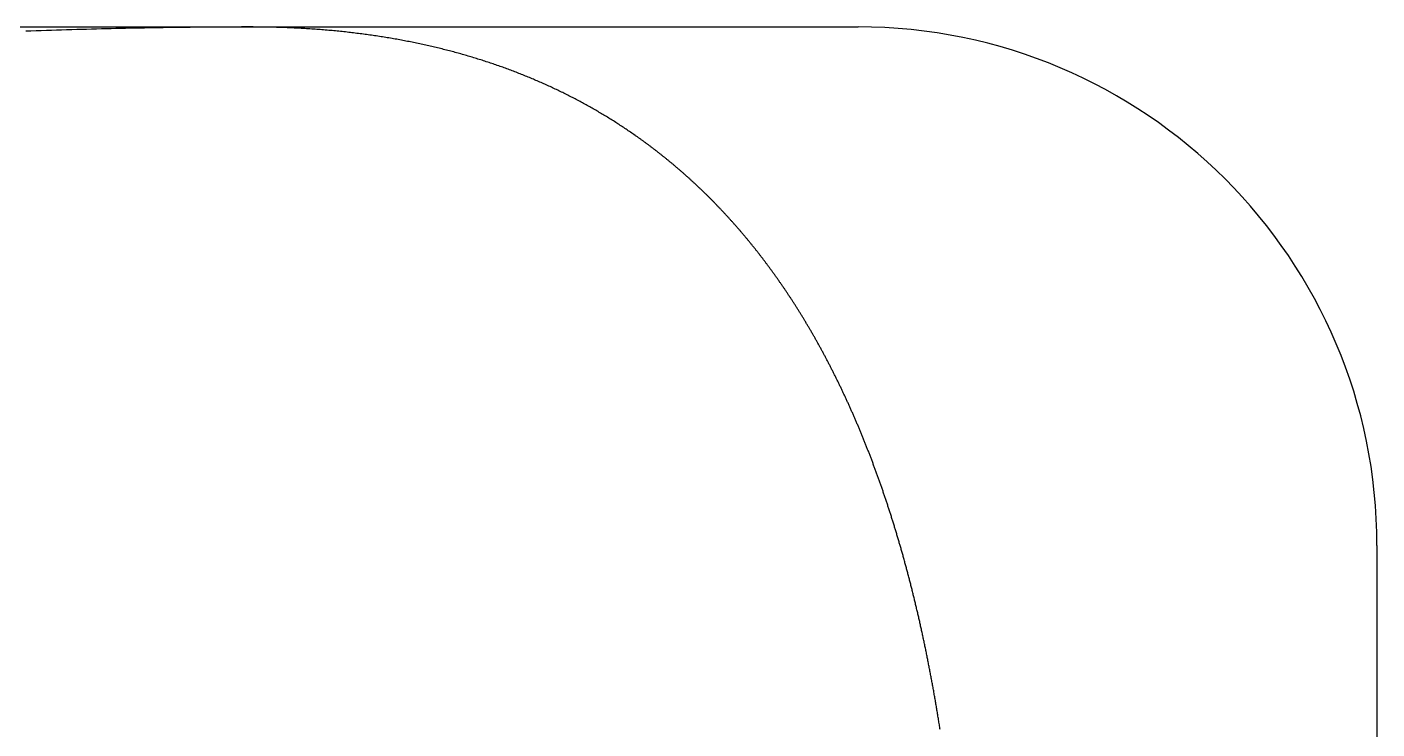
# Model space of a CAD drawing. Extents: x -14 to 315, y -179 to 16.
# Drawn here: x 268.02 to 299.25, y -129.75 to -113.5 of the extents above; entities that cross this region are included whole.
import ezdxf

# ---------------------------------------------------------------- set-up
doc = ezdxf.new("R2010")
doc.units = 0
doc.layers.add('BLACK', color=7, linetype='CONTINUOUS')

msp = doc.modelspace()

# ---------------------------------------------------------------- linework, layer by layer
at = {"layer": 'BLACK', "linetype": 'CONTINUOUS'}
for p, q in [((213.75, -113.5), (287.25, -113.5)), ((268.052357, -113.597837), (267.992298, -113.599972)), ((268.112316, -113.595726), (268.052357, -113.597837)), ((268.231887, -113.591576), (268.112316, -113.595726)), ((268.351004, -113.587521), (268.231887, -113.591576)), ((268.469665, -113.583562), (268.351004, -113.587521)), ((268.587863, -113.579698), (268.469665, -113.583562)), ((268.705596, -113.57593), (268.587863, -113.579698)), ((268.822858, -113.572256), (268.705596, -113.57593)), ((268.939644, -113.568676), (268.822858, -113.572256)), ((269.05595, -113.565192), (268.939644, -113.568676)), ((269.171773, -113.561801), (269.05595, -113.565192)), ((269.287106, -113.558505), (269.171773, -113.561801)), ((269.401947, -113.555303), (269.287106, -113.558505)), ((269.51629, -113.552194), (269.401947, -113.555303)), ((269.630132, -113.549179), (269.51629, -113.552194)), ((269.743468, -113.546257), (269.630132, -113.549179)), ((269.856294, -113.543428), (269.743468, -113.546257)), ((269.968605, -113.540692), (269.856294, -113.543428)), ((270.080399, -113.538048), (269.968605, -113.540692)), ((270.19167, -113.535496), (270.080399, -113.538048)), ((270.302414, -113.533036), (270.19167, -113.535496)), ((270.412629, -113.530667), (270.302414, -113.533036)), ((270.522309, -113.52839), (270.412629, -113.530667)), ((270.631451, -113.526203), (270.522309, -113.52839)), ((270.740051, -113.524108), (270.631451, -113.526203)), ((270.848105, -113.522102), (270.740051, -113.524108)), ((270.955611, -113.520186), (270.848105, -113.522102)), ((271.062563, -113.51836), (270.955611, -113.520186)), ((271.168958, -113.516623), (271.062563, -113.51836)), ((271.274794, -113.514975), (271.168958, -113.516623)), ((271.380066, -113.513416), (271.274794, -113.514975)), ((271.484771, -113.511945), (271.380066, -113.513416)), ((271.588905, -113.510561), (271.484771, -113.511945)), ((271.692466, -113.509264), (271.588905, -113.510561)), ((271.79545, -113.508055), (271.692466, -113.509264)), ((271.897854, -113.506932), (271.79545, -113.508055)), ((271.999675, -113.505895), (271.897854, -113.506932)), ((272.100909, -113.504944), (271.999675, -113.505895)), ((272.201555, -113.504078), (272.100909, -113.504944)), ((272.301608, -113.503296), (272.201555, -113.504078)), ((272.401067, -113.502599), (272.301608, -113.503296)), ((272.499927, -113.501986), (272.401067, -113.502599)), ((272.598188, -113.501456), (272.499927, -113.501986)), ((272.695845, -113.501009), (272.598188, -113.501456)), ((272.792897, -113.500644), (272.695845, -113.501009)), ((272.889341, -113.500362), (272.792897, -113.500644)), ((272.985174, -113.50016), (272.889341, -113.500362)), ((273.080395, -113.50004), (272.985174, -113.50016)), ((273.175, -113.5), (273.080395, -113.50004)), ((273.175, -113.5), (273.164675, -113.49999)), ((273.209359, -113.500026), (273.175, -113.5)), ((273.251836, -113.50013), (273.209359, -113.500026)), ((273.294228, -113.500314), (273.251836, -113.50013)), ((273.336537, -113.500578), (273.294228, -113.500314)), ((273.378761, -113.500921), (273.336537, -113.500578)), ((273.420902, -113.501343), (273.378761, -113.500921)), ((273.462959, -113.501844), (273.420902, -113.501343)), ((273.504933, -113.502424), (273.462959, -113.501844)), ((273.546824, -113.503083), (273.504933, -113.502424)), ((273.588631, -113.50382), (273.546824, -113.503083)), ((273.630356, -113.504636), (273.588631, -113.50382)), ((273.671999, -113.50553), (273.630356, -113.504636)), ((273.713559, -113.506502), (273.671999, -113.50553)), ((273.755037, -113.507552), (273.713559, -113.506502)), ((273.796433, -113.50868), (273.755037, -113.507552)), ((273.837747, -113.509885), (273.796433, -113.50868)), ((273.87898, -113.511168), (273.837747, -113.509885)), ((273.920131, -113.512529), (273.87898, -113.511168)), ((273.961201, -113.513966), (273.920131, -113.512529)), ((274.00219, -113.515481), (273.961201, -113.513966)), ((274.043098, -113.517073), (274.00219, -113.515481)), ((274.083926, -113.518741), (274.043098, -113.517073)), ((274.124674, -113.520486), (274.083926, -113.518741)), ((274.165341, -113.522308), (274.124674, -113.520486)), ((274.205928, -113.524206), (274.165341, -113.522308)), ((274.246435, -113.52618), (274.205928, -113.524206)), ((274.286863, -113.52823), (274.246435, -113.52618)), ((274.327211, -113.530357), (274.286863, -113.52823)), ((274.36748, -113.532559), (274.327211, -113.530357)), ((274.407671, -113.534836), (274.36748, -113.532559)), ((274.447782, -113.53719), (274.407671, -113.534836)), ((274.487814, -113.539618), (274.447782, -113.53719)), ((274.527769, -113.542122), (274.487814, -113.539618)), ((274.567644, -113.544701), (274.527769, -113.542122)), ((274.607442, -113.547355), (274.567644, -113.544701)), ((274.647162, -113.550084), (274.607442, -113.547355)), ((274.686804, -113.552888), (274.647162, -113.550084)), ((274.726369, -113.555766), (274.686804, -113.552888)), ((274.765856, -113.558719), (274.726369, -113.555766)), ((274.805267, -113.561746), (274.765856, -113.558719)), ((274.8446, -113.564847), (274.805267, -113.561746)), ((274.883857, -113.568022), (274.8446, -113.564847)), ((274.923037, -113.571272), (274.883857, -113.568022)), ((274.962141, -113.574595), (274.923037, -113.571272)), ((275.001168, -113.577991), (274.962141, -113.574595)), ((275.04012, -113.581462), (275.001168, -113.577991)), ((275.078995, -113.585005), (275.04012, -113.581462)), ((275.117795, -113.588623), (275.078995, -113.585005)), ((275.15652, -113.592313), (275.117795, -113.588623)), ((275.19517, -113.596076), (275.15652, -113.592313)), ((275.233744, -113.599912), (275.19517, -113.596076)), ((275.272244, -113.603822), (275.233744, -113.599912)), ((275.310668, -113.607803), (275.272244, -113.603822)), ((275.349019, -113.611858), (275.310668, -113.607803)), ((275.387295, -113.615985), (275.349019, -113.611858)), ((275.425497, -113.620184), (275.387295, -113.615985)), ((275.463625, -113.624455), (275.425497, -113.620184)), ((275.501679, -113.628799), (275.463625, -113.624455)), ((275.539659, -113.633215), (275.501679, -113.628799)), ((275.577567, -113.637702), (275.539659, -113.633215)), ((275.615401, -113.642261), (275.577567, -113.637702)), ((275.653161, -113.646892), (275.615401, -113.642261)), ((275.69085, -113.651595), (275.653161, -113.646892)), ((275.728465, -113.656369), (275.69085, -113.651595)), ((275.766008, -113.661214), (275.728465, -113.656369)), ((275.803479, -113.66613), (275.766008, -113.661214)), ((275.840877, -113.671118), (275.803479, -113.66613)), ((275.878204, -113.676176), (275.840877, -113.671118)), ((275.915459, -113.681306), (275.878204, -113.676176)), ((275.952642, -113.686506), (275.915459, -113.681306)), ((275.989754, -113.691777), (275.952642, -113.686506)), ((276.026794, -113.697119), (275.989754, -113.691777)), ((276.063764, -113.70253), (276.026794, -113.697119)), ((276.100662, -113.708013), (276.063764, -113.70253)), ((276.13749, -113.713565), (276.100662, -113.708013)), ((276.174248, -113.719188), (276.13749, -113.713565)), ((276.210935, -113.724881), (276.174248, -113.719188)), ((276.247552, -113.730644), (276.210935, -113.724881)), ((276.284099, -113.736476), (276.247552, -113.730644)), ((276.320576, -113.742379), (276.284099, -113.736476)), ((276.356983, -113.748351), (276.320576, -113.742379)), ((276.393321, -113.754392), (276.356983, -113.748351)), ((276.42959, -113.760503), (276.393321, -113.754392)), ((276.46579, -113.766684), (276.42959, -113.760503)), ((276.501921, -113.772934), (276.46579, -113.766684)), ((276.537983, -113.779253), (276.501921, -113.772934)), ((276.573976, -113.785641), (276.537983, -113.779253)), ((276.609901, -113.792098), (276.573976, -113.785641)), ((276.645758, -113.798624), (276.609901, -113.792098)), ((276.681546, -113.805218), (276.645758, -113.798624)), ((276.717267, -113.811882), (276.681546, -113.805218)), ((276.75292, -113.818614), (276.717267, -113.811882)), ((276.788506, -113.825415), (276.75292, -113.818614)), ((276.824024, -113.832284), (276.788506, -113.825415)), ((276.859475, -113.839221), (276.824024, -113.832284)), ((276.894858, -113.846227), (276.859475, -113.839221)), ((276.930175, -113.853301), (276.894858, -113.846227)), ((276.965426, -113.860443), (276.930175, -113.853301)), ((277.000609, -113.867654), (276.965426, -113.860443)), ((277.035727, -113.874932), (277.000609, -113.867654)), ((277.070778, -113.882278), (277.035727, -113.874932)), ((277.105763, -113.889692), (277.070778, -113.882278)), ((277.140682, -113.897173), (277.105763, -113.889692)), ((277.175536, -113.904722), (277.140682, -113.897173)), ((277.210324, -113.912339), (277.175536, -113.904722)), ((277.245046, -113.920024), (277.210324, -113.912339)), ((277.279704, -113.927775), (277.245046, -113.920024)), ((277.314296, -113.935594), (277.279704, -113.927775)), ((277.348824, -113.94348), (277.314296, -113.935594)), ((277.383287, -113.951434), (277.348824, -113.94348)), ((277.417685, -113.959454), (277.383287, -113.951434)), ((277.452019, -113.967542), (277.417685, -113.959454)), ((277.486289, -113.975697), (277.452019, -113.967542)), ((277.520494, -113.983918), (277.486289, -113.975697)), ((277.554636, -113.992206), (277.520494, -113.983918)), ((277.588714, -114.000561), (277.554636, -113.992206)), ((277.622729, -114.008983), (277.588714, -114.000561)), ((277.65668, -114.017472), (277.622729, -114.008983)), ((277.690568, -114.026027), (277.65668, -114.017472)), ((277.724393, -114.034648), (277.690568, -114.026027)), ((277.758155, -114.043336), (277.724393, -114.034648)), ((277.791854, -114.05209), (277.758155, -114.043336)), ((277.825491, -114.060911), (277.791854, -114.05209)), ((277.859065, -114.069797), (277.825491, -114.060911)), ((277.892577, -114.07875), (277.859065, -114.069797)), ((277.926026, -114.087769), (277.892577, -114.07875)), ((277.959414, -114.096855), (277.926026, -114.087769)), ((277.99274, -114.106006), (277.959414, -114.096855)), ((278.026005, -114.115223), (277.99274, -114.106006)), ((278.059207, -114.124506), (278.026005, -114.115223)), ((278.092349, -114.133855), (278.059207, -114.124506)), ((278.125429, -114.143269), (278.092349, -114.133855)), ((278.158449, -114.15275), (278.125429, -114.143269)), ((278.191407, -114.162296), (278.158449, -114.15275)), ((278.224305, -114.171907), (278.191407, -114.162296)), ((278.257142, -114.181584), (278.224305, -114.171907)), ((278.289919, -114.191327), (278.257142, -114.181584)), ((278.322636, -114.201135), (278.289919, -114.191327)), ((278.355292, -114.211009), (278.322636, -114.201135)), ((278.387889, -114.220948), (278.355292, -114.211009)), ((278.420425, -114.230952), (278.387889, -114.220948)), ((278.452903, -114.241022), (278.420425, -114.230952)), ((278.48532, -114.251157), (278.452903, -114.241022)), ((278.517678, -114.261357), (278.48532, -114.251157)), ((278.549978, -114.271622), (278.517678, -114.261357)), ((278.582218, -114.281952), (278.549978, -114.271622)), ((278.614399, -114.292347), (278.582218, -114.281952)), ((278.646521, -114.302808), (278.614399, -114.292347)), ((278.678585, -114.313333), (278.646521, -114.302808)), ((278.710591, -114.323923), (278.678585, -114.313333)), ((278.742538, -114.334578), (278.710591, -114.323923)), ((278.774427, -114.345298), (278.742538, -114.334578)), ((278.806258, -114.356083), (278.774427, -114.345298)), ((278.838031, -114.366933), (278.806258, -114.356083)), ((278.869747, -114.377847), (278.838031, -114.366933)), ((278.901405, -114.388826), (278.869747, -114.377847)), ((278.933005, -114.39987), (278.901405, -114.388826)), ((278.964548, -114.410979), (278.933005, -114.39987)), ((278.996034, -114.422152), (278.964548, -114.410979)), ((279.027464, -114.43339), (278.996034, -114.422152)), ((279.058836, -114.444692), (279.027464, -114.43339)), ((279.090152, -114.456059), (279.058836, -114.444692)), ((279.121411, -114.46749), (279.090152, -114.456059)), ((279.152613, -114.478986), (279.121411, -114.46749)), ((279.18376, -114.490546), (279.152613, -114.478986)), ((279.21485, -114.502171), (279.18376, -114.490546)), ((279.245884, -114.51386), (279.21485, -114.502171)), ((279.276863, -114.525613), (279.245884, -114.51386)), ((279.307786, -114.537431), (279.276863, -114.525613)), ((279.338653, -114.549313), (279.307786, -114.537431)), ((279.369465, -114.56126), (279.338653, -114.549313)), ((279.400221, -114.573271), (279.369465, -114.56126)), ((279.430922, -114.585346), (279.400221, -114.573271)), ((279.461569, -114.597485), (279.430922, -114.585346)), ((279.49216, -114.609689), (279.461569, -114.597485)), ((279.522697, -114.621957), (279.49216, -114.609689)), ((279.553179, -114.634289), (279.522697, -114.621957)), ((279.583607, -114.646685), (279.553179, -114.634289)), ((279.61398, -114.659146), (279.583607, -114.646685)), ((279.644299, -114.67167), (279.61398, -114.659146)), ((279.674564, -114.684259), (279.644299, -114.67167)), ((279.704776, -114.696912), (279.674564, -114.684259)), ((279.734933, -114.709629), (279.704776, -114.696912)), ((279.765037, -114.722411), (279.734933, -114.709629)), ((279.795087, -114.735256), (279.765037, -114.722411)), ((279.825084, -114.748165), (279.795087, -114.735256)), ((279.855027, -114.761139), (279.825084, -114.748165)), ((279.884918, -114.774177), (279.855027, -114.761139)), ((279.914755, -114.787279), (279.884918, -114.774177)), ((279.94454, -114.800445), (279.914755, -114.787279)), ((279.974271, -114.813675), (279.94454, -114.800445)), ((280.003951, -114.826969), (279.974271, -114.813675)), ((280.033577, -114.840327), (280.003951, -114.826969)), ((280.063152, -114.853749), (280.033577, -114.840327)), ((280.092674, -114.867236), (280.063152, -114.853749)), ((280.122144, -114.880786), (280.092674, -114.867236)), ((280.151562, -114.894401), (280.122144, -114.880786)), ((280.180928, -114.90808), (280.151562, -114.894401)), ((280.210242, -114.921823), (280.180928, -114.90808)), ((280.239505, -114.93563), (280.210242, -114.921823)), ((280.268717, -114.949501), (280.239505, -114.93563)), ((280.297877, -114.963436), (280.268717, -114.949501)), ((280.326985, -114.977435), (280.297877, -114.963436)), ((280.356043, -114.991499), (280.326985, -114.977435)), ((280.38505, -115.005626), (280.356043, -114.991499)), ((280.414006, -115.019818), (280.38505, -115.005626)), ((280.442911, -115.034074), (280.414006, -115.019818)), ((280.471765, -115.048395), (280.442911, -115.034074)), ((280.500569, -115.062779), (280.471765, -115.048395)), ((280.529323, -115.077228), (280.500569, -115.062779)), ((280.558026, -115.09174), (280.529323, -115.077228)), ((280.586679, -115.106318), (280.558026, -115.09174)), ((280.615282, -115.120959), (280.586679, -115.106318)), ((280.643835, -115.135665), (280.615282, -115.120959)), ((280.672339, -115.150435), (280.643835, -115.135665)), ((280.700793, -115.165269), (280.672339, -115.150435)), ((280.729197, -115.180168), (280.700793, -115.165269)), ((280.757552, -115.195131), (280.729197, -115.180168)), ((280.785857, -115.210158), (280.757552, -115.195131)), ((280.814113, -115.22525), (280.785857, -115.210158)), ((280.84232, -115.240406), (280.814113, -115.22525)), ((280.870478, -115.255627), (280.84232, -115.240406)), ((280.898588, -115.270912), (280.870478, -115.255627)), ((280.926648, -115.286262), (280.898588, -115.270912)), ((280.95466, -115.301676), (280.926648, -115.286262)), ((280.982623, -115.317155), (280.95466, -115.301676)), ((281.010538, -115.332698), (280.982623, -115.317155)), ((281.038405, -115.348306), (281.010538, -115.332698)), ((281.066223, -115.363979), (281.038405, -115.348306)), ((281.093993, -115.379716), (281.066223, -115.363979)), ((281.121715, -115.395519), (281.093993, -115.379716)), ((281.14939, -115.411385), (281.121715, -115.395519)), ((281.177016, -115.427317), (281.14939, -115.411385)), ((281.204595, -115.443314), (281.177016, -115.427317)), ((281.232127, -115.459375), (281.204595, -115.443314)), ((281.259611, -115.475501), (281.232127, -115.459375)), ((281.287047, -115.491693), (281.259611, -115.475501)), ((281.314436, -115.507949), (281.287047, -115.491693)), ((281.341778, -115.52427), (281.314436, -115.507949)), ((281.369074, -115.540657), (281.341778, -115.52427)), ((281.396322, -115.557108), (281.369074, -115.540657)), ((281.423523, -115.573625), (281.396322, -115.557108)), ((281.450678, -115.590206), (281.423523, -115.573625)), ((281.477786, -115.606854), (281.450678, -115.590206)), ((281.504847, -115.623566), (281.477786, -115.606854)), ((281.531862, -115.640344), (281.504847, -115.623566)), ((281.558831, -115.657187), (281.531862, -115.640344)), ((281.585753, -115.674095), (281.558831, -115.657187)), ((281.612629, -115.691069), (281.585753, -115.674095)), ((281.639459, -115.708109), (281.612629, -115.691069)), ((281.666244, -115.725214), (281.639459, -115.708109)), ((281.692982, -115.742384), (281.666244, -115.725214)), ((281.719675, -115.759621), (281.692982, -115.742384)), ((281.746322, -115.776923), (281.719675, -115.759621)), ((281.772923, -115.794291), (281.746322, -115.776923)), ((281.799479, -115.811724), (281.772923, -115.794291)), ((281.82599, -115.829224), (281.799479, -115.811724)), ((281.852455, -115.84679), (281.82599, -115.829224)), ((281.878875, -115.864421), (281.852455, -115.84679)), ((281.90525, -115.882119), (281.878875, -115.864421)), ((281.93158, -115.899883), (281.90525, -115.882119)), ((281.957865, -115.917713), (281.93158, -115.899883)), ((281.984106, -115.935609), (281.957865, -115.917713)), ((282.010301, -115.953572), (281.984106, -115.935609)), ((282.036452, -115.971601), (282.010301, -115.953572)), ((282.062559, -115.989696), (282.036452, -115.971601)), ((282.08862, -116.007858), (282.062559, -115.989696)), ((282.101635, -116.016964), (282.08862, -116.007858)), ((282.114638, -116.026087), (282.101635, -116.016964)), ((282.12763, -116.035226), (282.114638, -116.026087)), ((282.140611, -116.044382), (282.12763, -116.035226)), ((282.153581, -116.053555), (282.140611, -116.044382)), ((282.16654, -116.062744), (282.153581, -116.053555)), ((282.179488, -116.07195), (282.16654, -116.062744)), ((282.192425, -116.081173), (282.179488, -116.07195)), ((282.205351, -116.090412), (282.192425, -116.081173)), ((282.218266, -116.099668), (282.205351, -116.090412)), ((282.23117, -116.108941), (282.218266, -116.099668)), ((282.244063, -116.118231), (282.23117, -116.108941)), ((282.256945, -116.127537), (282.244063, -116.118231)), ((282.269816, -116.13686), (282.256945, -116.127537)), ((282.282676, -116.1462), (282.269816, -116.13686)), ((282.295525, -116.155557), (282.282676, -116.1462)), ((282.308363, -116.16493), (282.295525, -116.155557)), ((282.32119, -116.17432), (282.308363, -116.16493)), ((282.334007, -116.183727), (282.32119, -116.17432)), ((282.346812, -116.193151), (282.334007, -116.183727)), ((282.359607, -116.202592), (282.346812, -116.193151)), ((282.37239, -116.212049), (282.359607, -116.202592)), ((282.385163, -116.221524), (282.37239, -116.212049)), ((282.397925, -116.231015), (282.385163, -116.221524)), ((282.410676, -116.240523), (282.397925, -116.231015)), ((282.423417, -116.250048), (282.410676, -116.240523)), ((282.436146, -116.25959), (282.423417, -116.250048)), ((282.448865, -116.269148), (282.436146, -116.25959)), ((282.461573, -116.278724), (282.448865, -116.269148)), ((282.47427, -116.288316), (282.461573, -116.278724)), ((282.486956, -116.297926), (282.47427, -116.288316)), ((282.499631, -116.307552), (282.486956, -116.297926)), ((282.512296, -116.317196), (282.499631, -116.307552)), ((282.52495, -116.326856), (282.512296, -116.317196)), ((282.537593, -116.336533), (282.52495, -116.326856)), ((282.550226, -116.346227), (282.537593, -116.336533)), ((282.562847, -116.355938), (282.550226, -116.346227)), ((282.575458, -116.365666), (282.562847, -116.355938)), ((282.588059, -116.375411), (282.575458, -116.365666)), ((282.600648, -116.385173), (282.588059, -116.375411)), ((282.613227, -116.394953), (282.600648, -116.385173)), ((282.625795, -116.404749), (282.613227, -116.394953)), ((282.638353, -116.414562), (282.625795, -116.404749)), ((282.6509, -116.424392), (282.638353, -116.414562)), ((282.663436, -116.43424), (282.6509, -116.424392)), ((282.675961, -116.444104), (282.663436, -116.43424)), ((282.688477, -116.453985), (282.675961, -116.444104)), ((282.700981, -116.463884), (282.688477, -116.453985)), ((282.713475, -116.4738), (282.700981, -116.463884)), ((282.725957, -116.483732), (282.713475, -116.4738)), ((282.73843, -116.493682), (282.725957, -116.483732)), ((282.750892, -116.503649), (282.73843, -116.493682)), ((282.763343, -116.513634), (282.750892, -116.503649)), ((282.775784, -116.523635), (282.763343, -116.513634)), ((282.788214, -116.533654), (282.775784, -116.523635)), ((282.800634, -116.543689), (282.788214, -116.533654)), ((282.813043, -116.553742), (282.800634, -116.543689)), ((282.825441, -116.563812), (282.813043, -116.553742)), ((282.837829, -116.5739), (282.825441, -116.563812)), ((282.850206, -116.584004), (282.837829, -116.5739)), ((282.862574, -116.594126), (282.850206, -116.584004)), ((282.87493, -116.604265), (282.862574, -116.594126)), ((282.887276, -116.614421), (282.87493, -116.604265)), ((282.899611, -116.624595), (282.887276, -116.614421)), ((282.911936, -116.634786), (282.899611, -116.624595)), ((282.924251, -116.644994), (282.911936, -116.634786)), ((282.936555, -116.655219), (282.924251, -116.644994)), ((282.948848, -116.665462), (282.936555, -116.655219)), ((282.961131, -116.675722), (282.948848, -116.665462)), ((282.973404, -116.685999), (282.961131, -116.675722)), ((282.985666, -116.696294), (282.973404, -116.685999)), ((282.997918, -116.706606), (282.985666, -116.696294)), ((283.01016, -116.716936), (282.997918, -116.706606)), ((283.02239, -116.727283), (283.01016, -116.716936)), ((283.034611, -116.737647), (283.02239, -116.727283)), ((283.046821, -116.748029), (283.034611, -116.737647)), ((283.059021, -116.758428), (283.046821, -116.748029)), ((283.07121, -116.768845), (283.059021, -116.758428)), ((283.08339, -116.779279), (283.07121, -116.768845)), ((283.095558, -116.78973), (283.08339, -116.779279)), ((283.107717, -116.8002), (283.095558, -116.78973)), ((283.119864, -116.810686), (283.107717, -116.8002)), ((283.132002, -116.82119), (283.119864, -116.810686)), ((283.144129, -116.831712), (283.132002, -116.82119)), ((283.156247, -116.842251), (283.144129, -116.831712)), ((283.168353, -116.852807), (283.156247, -116.842251)), ((283.18045, -116.863382), (283.168353, -116.852807)), ((283.192536, -116.873973), (283.18045, -116.863382)), ((283.204612, -116.884583), (283.192536, -116.873973)), ((283.216677, -116.895209), (283.204612, -116.884583)), ((283.228733, -116.905854), (283.216677, -116.895209)), ((283.240777, -116.916516), (283.228733, -116.905854)), ((283.252812, -116.927196), (283.240777, -116.916516)), ((283.264836, -116.937893), (283.252812, -116.927196)), ((283.276851, -116.948609), (283.264836, -116.937893)), ((283.288854, -116.959341), (283.276851, -116.948609)), ((283.300849, -116.970092), (283.288854, -116.959341)), ((283.312832, -116.98086), (283.300849, -116.970092)), ((283.324805, -116.991646), (283.312832, -116.98086)), ((283.336768, -117.002449), (283.324805, -116.991646)), ((283.348721, -117.013271), (283.336768, -117.002449)), ((283.360663, -117.024109), (283.348721, -117.013271)), ((283.372596, -117.034966), (283.360663, -117.024109)), ((283.384518, -117.045841), (283.372596, -117.034966)), ((283.396431, -117.056733), (283.384518, -117.045841)), ((283.408332, -117.067643), (283.396431, -117.056733)), ((283.420224, -117.078572), (283.408332, -117.067643)), ((283.432106, -117.089517), (283.420224, -117.078572)), ((283.443978, -117.100481), (283.432106, -117.089517)), ((283.455838, -117.111462), (283.443978, -117.100481)), ((283.46769, -117.122462), (283.455838, -117.111462)), ((283.479531, -117.133479), (283.46769, -117.122462)), ((283.491362, -117.144515), (283.479531, -117.133479)), ((283.503182, -117.155568), (283.491362, -117.144515)), ((283.514993, -117.166639), (283.503182, -117.155568)), ((283.526794, -117.177728), (283.514993, -117.166639)), ((283.538584, -117.188835), (283.526794, -117.177728)), ((283.550364, -117.19996), (283.538584, -117.188835)), ((283.562135, -117.211103), (283.550364, -117.19996)), ((283.573895, -117.222264), (283.562135, -117.211103)), ((283.585645, -117.233443), (283.573895, -117.222264)), ((283.597385, -117.24464), (283.585645, -117.233443)), ((283.609116, -117.255855), (283.597385, -117.24464)), ((283.620835, -117.267088), (283.609116, -117.255855)), ((283.632545, -117.27834), (283.620835, -117.267088)), ((283.644245, -117.289608), (283.632545, -117.27834)), ((283.655935, -117.300896), (283.644245, -117.289608)), ((283.667614, -117.312201), (283.655935, -117.300896)), ((283.679284, -117.323526), (283.667614, -117.312201)), ((283.690944, -117.334867), (283.679284, -117.323526)), ((283.702594, -117.346227), (283.690944, -117.334867)), ((283.714233, -117.357605), (283.702594, -117.346227)), ((283.725863, -117.369002), (283.714233, -117.357605)), ((283.737482, -117.380416), (283.725863, -117.369002)), ((283.749093, -117.391849), (283.737482, -117.380416)), ((283.760692, -117.4033), (283.749093, -117.391849)), ((283.772282, -117.41477), (283.760692, -117.4033)), ((283.783861, -117.426257), (283.772282, -117.41477)), ((283.795432, -117.437763), (283.783861, -117.426257)), ((283.806991, -117.449287), (283.795432, -117.437763)), ((283.818541, -117.46083), (283.806991, -117.449287)), ((283.83008, -117.47239), (283.818541, -117.46083)), ((283.841611, -117.48397), (283.83008, -117.47239)), ((283.85313, -117.495567), (283.841611, -117.48397)), ((283.864641, -117.507184), (283.85313, -117.495567)), ((283.87614, -117.518817), (283.864641, -117.507184)), ((283.887631, -117.530471), (283.87614, -117.518817)), ((283.899111, -117.542141), (283.887631, -117.530471)), ((283.910582, -117.553832), (283.899111, -117.542141)), ((283.922042, -117.565539), (283.910582, -117.553832)), ((283.933493, -117.577266), (283.922042, -117.565539)), ((283.944933, -117.589011), (283.933493, -117.577266)), ((283.956364, -117.600775), (283.944933, -117.589011)), ((283.967784, -117.612556), (283.956364, -117.600775)), ((283.979196, -117.624358), (283.967784, -117.612556)), ((283.990596, -117.636176), (283.979196, -117.624358)), ((284.001988, -117.648015), (283.990596, -117.636176)), ((284.013368, -117.65987), (284.001988, -117.648015)), ((284.024741, -117.671746), (284.013368, -117.65987)), ((284.036101, -117.683639), (284.024741, -117.671746)), ((284.047454, -117.695552), (284.036101, -117.683639)), ((284.058795, -117.707482), (284.047454, -117.695552)), ((284.070127, -117.719433), (284.058795, -117.707482)), ((284.081449, -117.7314), (284.070127, -117.719433)), ((284.092762, -117.743388), (284.081449, -117.7314)), ((284.104063, -117.755393), (284.092762, -117.743388)), ((284.115357, -117.767418), (284.104063, -117.755393)), ((284.126639, -117.77946), (284.115357, -117.767418)), ((284.137912, -117.791523), (284.126639, -117.77946)), ((284.149175, -117.803603), (284.137912, -117.791523)), ((284.160429, -117.815704), (284.149175, -117.803603)), ((284.171671, -117.827821), (284.160429, -117.815704)), ((284.182906, -117.839959), (284.171671, -117.827821)), ((284.194129, -117.852115), (284.182906, -117.839959)), ((284.205344, -117.86429), (284.194129, -117.852115)), ((284.216547, -117.876483), (284.205344, -117.86429)), ((284.227742, -117.888697), (284.216547, -117.876483)), ((284.238926, -117.900928), (284.227742, -117.888697)), ((284.250102, -117.913179), (284.238926, -117.900928)), ((284.261266, -117.925448), (284.250102, -117.913179)), ((284.272422, -117.937738), (284.261266, -117.925448)), ((284.283567, -117.950044), (284.272422, -117.937738)), ((284.294703, -117.962372), (284.283567, -117.950044)), ((284.305828, -117.974717), (284.294703, -117.962372)), ((284.316945, -117.987082), (284.305828, -117.974717)), ((284.328051, -117.999465), (284.316945, -117.987082)), ((284.339148, -118.011869), (284.328051, -117.999465)), ((284.350234, -118.02429), (284.339148, -118.011869)), ((284.361312, -118.036732), (284.350234, -118.02429)), ((284.372379, -118.049191), (284.361312, -118.036732)), ((284.383437, -118.061672), (284.372379, -118.049191)), ((284.394484, -118.074169), (284.383437, -118.061672)), ((284.405523, -118.086688), (284.394484, -118.074169)), ((284.416551, -118.099224), (284.405523, -118.086688)), ((284.42757, -118.111781), (284.416551, -118.099224)), ((284.438578, -118.124356), (284.42757, -118.111781)), ((284.449578, -118.136951), (284.438578, -118.124356)), ((284.460567, -118.149564), (284.449578, -118.136951)), ((284.471547, -118.162198), (284.460567, -118.149564)), ((284.482517, -118.17485), (284.471547, -118.162198)), ((284.493478, -118.187523), (284.482517, -118.17485)), ((284.504427, -118.200213), (284.493478, -118.187523)), ((284.515369, -118.212925), (284.504427, -118.200213)), ((284.5263, -118.225654), (284.515369, -118.212925)), ((284.537222, -118.238405), (284.5263, -118.225654)), ((284.548133, -118.251173), (284.537222, -118.238405)), ((284.559036, -118.263962), (284.548133, -118.251173)), ((284.569927, -118.276769), (284.559036, -118.263962)), ((284.580811, -118.289597), (284.569927, -118.276769)), ((284.591683, -118.302443), (284.580811, -118.289597)), ((284.602547, -118.31531), (284.591683, -118.302443)), ((284.6134, -118.328195), (284.602547, -118.31531)), ((284.624244, -118.341102), (284.6134, -118.328195)), ((284.635078, -118.354026), (284.624244, -118.341102)), ((284.645903, -118.366971), (284.635078, -118.354026)), ((284.656717, -118.379935), (284.645903, -118.366971)), ((284.667523, -118.39292), (284.656717, -118.379935)), ((284.678318, -118.405922), (284.667523, -118.39292)), ((284.689104, -118.418946), (284.678318, -118.405922)), ((284.69988, -118.431988), (284.689104, -118.418946)), ((284.710647, -118.445052), (284.69988, -118.431988)), ((284.721403, -118.458133), (284.710647, -118.445052)), ((284.732151, -118.471236), (284.721403, -118.458133)), ((284.742888, -118.484357), (284.732151, -118.471236)), ((284.753616, -118.4975), (284.742888, -118.484357)), ((284.764334, -118.51066), (284.753616, -118.4975)), ((284.775043, -118.523843), (284.764334, -118.51066)), ((284.785741, -118.537043), (284.775043, -118.523843)), ((284.796431, -118.550265), (284.785741, -118.537043)), ((284.80711, -118.563505), (284.796431, -118.550265)), ((284.81778, -118.576767), (284.80711, -118.563505)), ((284.82844, -118.590047), (284.81778, -118.576767)), ((284.839091, -118.603349), (284.82844, -118.590047)), ((284.849731, -118.616668), (284.839091, -118.603349)), ((284.860363, -118.63001), (284.849731, -118.616668)), ((284.870984, -118.64337), (284.860363, -118.63001)), ((284.881597, -118.656752), (284.870984, -118.64337)), ((284.892199, -118.670151), (284.881597, -118.656752)), ((284.902792, -118.683573), (284.892199, -118.670151)), ((284.913374, -118.697013), (284.902792, -118.683573)), ((284.923949, -118.710475), (284.913374, -118.697013)), ((284.934512, -118.723955), (284.923949, -118.710475)), ((284.945067, -118.737458), (284.934512, -118.723955)), ((284.95561, -118.750978), (284.945067, -118.737458)), ((284.966146, -118.764521), (284.95561, -118.750978)), ((284.97667, -118.778082), (284.966146, -118.764521)), ((284.987187, -118.791665), (284.97667, -118.778082)), ((284.997692, -118.805266), (284.987187, -118.791665)), ((285.008189, -118.81889), (284.997692, -118.805266)), ((285.018675, -118.832532), (285.008189, -118.81889)), ((285.029153, -118.846196), (285.018675, -118.832532)), ((285.03962, -118.859879), (285.029153, -118.846196)), ((285.050079, -118.873584), (285.03962, -118.859879)), ((285.060526, -118.887307), (285.050079, -118.873584)), ((285.070966, -118.901053), (285.060526, -118.887307)), ((285.081394, -118.914817), (285.070966, -118.901053)), ((285.091814, -118.928604), (285.081394, -118.914817)), ((285.102223, -118.942409), (285.091814, -118.928604)), ((285.112624, -118.956237), (285.102223, -118.942409)), ((285.123013, -118.970082), (285.112624, -118.956237)), ((285.133395, -118.983951), (285.123013, -118.970082)), ((285.143766, -118.997838), (285.133395, -118.983951)), ((285.154128, -119.011748), (285.143766, -118.997838)), ((285.164479, -119.025676), (285.154128, -119.011748)), ((285.174823, -119.039627), (285.164479, -119.025676)), ((285.185154, -119.053596), (285.174823, -119.039627)), ((285.195479, -119.067589), (285.185154, -119.053596)), ((285.205791, -119.081599), (285.195479, -119.067589)), ((285.216096, -119.095633), (285.205791, -119.081599)), ((285.226389, -119.109685), (285.216096, -119.095633)), ((285.236675, -119.12376), (285.226389, -119.109685)), ((285.246949, -119.137854), (285.236675, -119.12376)), ((285.257215, -119.151971), (285.246949, -119.137854)), ((285.26747, -119.166106), (285.257215, -119.151971)), ((285.277717, -119.180264), (285.26747, -119.166106)), ((285.287953, -119.194441), (285.277717, -119.180264)), ((285.298181, -119.208641), (285.287953, -119.194441)), ((285.308397, -119.222859), (285.298181, -119.208641)), ((285.318606, -119.237101), (285.308397, -119.222859)), ((285.328803, -119.251361), (285.318606, -119.237101)), ((285.338993, -119.265645), (285.328803, -119.251361)), ((285.34917, -119.279947), (285.338993, -119.265645)), ((285.359341, -119.294273), (285.34917, -119.279947)), ((285.369499, -119.308617), (285.359341, -119.294273)), ((285.37965, -119.322985), (285.369499, -119.308617)), ((285.389789, -119.337371), (285.37965, -119.322985)), ((285.399921, -119.351782), (285.389789, -119.337371)), ((285.410041, -119.36621), (285.399921, -119.351782)), ((285.420154, -119.380662), (285.410041, -119.36621)), ((285.430255, -119.395133), (285.420154, -119.380662)), ((285.440348, -119.409628), (285.430255, -119.395133)), ((285.450429, -119.42414), (285.440348, -119.409628)), ((285.460503, -119.438678), (285.450429, -119.42414)), ((285.470566, -119.453233), (285.460503, -119.438678)), ((285.48062, -119.467813), (285.470566, -119.453233)), ((285.490663, -119.482411), (285.48062, -119.467813)), ((285.500699, -119.497033), (285.490663, -119.482411)), ((285.510722, -119.511673), (285.500699, -119.497033)), ((285.520739, -119.526338), (285.510722, -119.511673)), ((285.530743, -119.541022), (285.520739, -119.526338)), ((285.54074, -119.555729), (285.530743, -119.541022)), ((285.550725, -119.570455), (285.54074, -119.555729)), ((285.560703, -119.585206), (285.550725, -119.570455)), ((285.570669, -119.599975), (285.560703, -119.585206)), ((285.580627, -119.614769), (285.570669, -119.599975)), ((285.590573, -119.629581), (285.580627, -119.614769)), ((285.600512, -119.644417), (285.590573, -119.629581)), ((285.61044, -119.659272), (285.600512, -119.644417)), ((285.620359, -119.674152), (285.61044, -119.659272)), ((285.630267, -119.68905), (285.620359, -119.674152)), ((285.640168, -119.703973), (285.630267, -119.68905)), ((285.650056, -119.718915), (285.640168, -119.703973)), ((285.659938, -119.733881), (285.650056, -119.718915)), ((285.669807, -119.748866), (285.659938, -119.733881)), ((285.679669, -119.763876), (285.669807, -119.748866)), ((285.689519, -119.778904), (285.679669, -119.763876)), ((285.699361, -119.793958), (285.689519, -119.778904)), ((285.709192, -119.809029), (285.699361, -119.793958)), ((285.719015, -119.824126), (285.709192, -119.809029)), ((285.728826, -119.839242), (285.719015, -119.824126)), ((285.73863, -119.854383), (285.728826, -119.839242)), ((285.748422, -119.869542), (285.73863, -119.854383)), ((285.758207, -119.884726), (285.748422, -119.869542)), ((285.767979, -119.899929), (285.758207, -119.884726)), ((285.777744, -119.915158), (285.767979, -119.899929)), ((285.787497, -119.930405), (285.777744, -119.915158)), ((285.797243, -119.945677), (285.787497, -119.930405)), ((285.806977, -119.960968), (285.797243, -119.945677)), ((285.816703, -119.976285), (285.806977, -119.960968)), ((285.826418, -119.99162), (285.816703, -119.976285)), ((285.836125, -120.00698), (285.826418, -119.99162)), ((285.84582, -120.022359), (285.836125, -120.00698)), ((285.855508, -120.037764), (285.84582, -120.022359)), ((285.865183, -120.053188), (285.855508, -120.037764)), ((285.874851, -120.068637), (285.865183, -120.053188)), ((285.884508, -120.084105), (285.874851, -120.068637)), ((285.894156, -120.099599), (285.884508, -120.084105)), ((285.903793, -120.115112), (285.894156, -120.099599)), ((285.913422, -120.13065), (285.903793, -120.115112)), ((285.92304, -120.146207), (285.913422, -120.13065)), ((285.93265, -120.16179), (285.92304, -120.146207)), ((285.942248, -120.177392), (285.93265, -120.16179)), ((285.951838, -120.19302), (285.942248, -120.177392)), ((285.961416, -120.208666), (285.951838, -120.19302)), ((285.970987, -120.224339), (285.961416, -120.208666)), ((285.980546, -120.24003), (285.970987, -120.224339)), ((285.990098, -120.255748), (285.980546, -120.24003)), ((285.999637, -120.271485), (285.990098, -120.255748)), ((286.009169, -120.287247), (285.999637, -120.271485)), ((286.018689, -120.303029), (286.009169, -120.287247)), ((286.028202, -120.318837), (286.018689, -120.303029)), ((286.037702, -120.334663), (286.028202, -120.318837)), ((286.047195, -120.350517), (286.037702, -120.334663)), ((286.056676, -120.366388), (286.047195, -120.350517)), ((286.06615, -120.382287), (286.056676, -120.366388)), ((286.075611, -120.398204), (286.06615, -120.382287)), ((286.085065, -120.414148), (286.075611, -120.398204)), ((286.094507, -120.430111), (286.085065, -120.414148)), ((286.103941, -120.446101), (286.094507, -120.430111)), ((286.113364, -120.462109), (286.103941, -120.446101)), ((286.122779, -120.478144), (286.113364, -120.462109)), ((286.132181, -120.494198), (286.122779, -120.478144)), ((286.141576, -120.510279), (286.132181, -120.494198)), ((286.15096, -120.526379), (286.141576, -120.510279)), ((286.160335, -120.542506), (286.15096, -120.526379)), ((286.169699, -120.558652), (286.160335, -120.542506)), ((286.179055, -120.574825), (286.169699, -120.558652)), ((286.188399, -120.591016), (286.179055, -120.574825)), ((286.197735, -120.607235), (286.188399, -120.591016)), ((286.207059, -120.623473), (286.197735, -120.607235)), ((286.216376, -120.639738), (286.207059, -120.623473)), ((286.225681, -120.656022), (286.216376, -120.639738)), ((286.234978, -120.672333), (286.225681, -120.656022)), ((286.244262, -120.688663), (286.234978, -120.672333)), ((286.25354, -120.705021), (286.244262, -120.688663)), ((286.262805, -120.721398), (286.25354, -120.705021)), ((286.272063, -120.737802), (286.262805, -120.721398)), ((286.281308, -120.754225), (286.272063, -120.737802)), ((286.290546, -120.770676), (286.281308, -120.754225)), ((286.299772, -120.787146), (286.290546, -120.770676)), ((286.30899, -120.803643), (286.299772, -120.787146)), ((286.318196, -120.820159), (286.30899, -120.803643)), ((286.327395, -120.836704), (286.318196, -120.820159)), ((286.336581, -120.853267), (286.327395, -120.836704)), ((286.34576, -120.869858), (286.336581, -120.853267)), ((286.354926, -120.886468), (286.34576, -120.869858)), ((286.364085, -120.903106), (286.354926, -120.886468)), ((286.373232, -120.919763), (286.364085, -120.903106)), ((286.382371, -120.936449), (286.373232, -120.919763)), ((286.391498, -120.953153), (286.382371, -120.936449)), ((286.400617, -120.969885), (286.391498, -120.953153)), ((286.409724, -120.986637), (286.400617, -120.969885)), ((286.418824, -121.003416), (286.409724, -120.986637)), ((286.427911, -121.020215), (286.418824, -121.003416)), ((286.436991, -121.037042), (286.427911, -121.020215)), ((286.446058, -121.053889), (286.436991, -121.037042)), ((286.455118, -121.070763), (286.446058, -121.053889)), ((286.464165, -121.087657), (286.455118, -121.070763)), ((286.473205, -121.104579), (286.464165, -121.087657)), ((286.482233, -121.121521), (286.473205, -121.104579)), ((286.491253, -121.138491), (286.482233, -121.121521)), ((286.50026, -121.15548), (286.491253, -121.138491)), ((286.50926, -121.172498), (286.50026, -121.15548)), ((286.518248, -121.189535), (286.50926, -121.172498)), ((286.527228, -121.2066), (286.518248, -121.189535)), ((286.536195, -121.223686), (286.527228, -121.2066)), ((286.545155, -121.240799), (286.536195, -121.223686)), ((286.554103, -121.257932), (286.545155, -121.240799)), ((286.563043, -121.275094), (286.554103, -121.257932)), ((286.571971, -121.292276), (286.563043, -121.275094)), ((286.580891, -121.309486), (286.571971, -121.292276)), ((286.589798, -121.326716), (286.580891, -121.309486)), ((286.598698, -121.343974), (286.589798, -121.326716)), ((286.607586, -121.361252), (286.598698, -121.343974)), ((286.616466, -121.378559), (286.607586, -121.361252)), ((286.625333, -121.395886), (286.616466, -121.378559)), ((286.634193, -121.413241), (286.625333, -121.395886)), ((286.64304, -121.430616), (286.634193, -121.413241)), ((286.65188, -121.448021), (286.64304, -121.430616)), ((286.660707, -121.465445), (286.65188, -121.448021)), ((286.669526, -121.482898), (286.660707, -121.465445)), ((286.678333, -121.50037), (286.669526, -121.482898)), ((286.687133, -121.517873), (286.678333, -121.50037)), ((286.69592, -121.535394), (286.687133, -121.517873)), ((286.704699, -121.552945), (286.69592, -121.535394)), ((286.713465, -121.570516), (286.704699, -121.552945)), ((286.722224, -121.588116), (286.713465, -121.570516)), ((286.730971, -121.605736), (286.722224, -121.588116)), ((286.739709, -121.623386), (286.730971, -121.605736)), ((286.748436, -121.641055), (286.739709, -121.623386)), ((286.757154, -121.658754), (286.748436, -121.641055)), ((286.76586, -121.676472), (286.757154, -121.658754)), ((286.774558, -121.69422), (286.76586, -121.676472)), ((286.783243, -121.711988), (286.774558, -121.69422)), ((286.791921, -121.729786), (286.783243, -121.711988)), ((286.800586, -121.747604), (286.791921, -121.729786)), ((286.809244, -121.765451), (286.800586, -121.747604)), ((286.817889, -121.783319), (286.809244, -121.765451)), ((286.826526, -121.801216), (286.817889, -121.783319)), ((286.83515, -121.819133), (286.826526, -121.801216)), ((286.843767, -121.837081), (286.83515, -121.819133)), ((286.852371, -121.855048), (286.843767, -121.837081)), ((286.860967, -121.873045), (286.852371, -121.855048)), ((286.869551, -121.891062), (286.860967, -121.873045)), ((286.878127, -121.90911), (286.869551, -121.891062)), ((286.88669, -121.927177), (286.878127, -121.90911)), ((286.895245, -121.945275), (286.88669, -121.927177)), ((286.903788, -121.963393), (286.895245, -121.945275)), ((286.912323, -121.981541), (286.903788, -121.963393)), ((286.920845, -121.999709), (286.912323, -121.981541)), ((286.929359, -122.017907), (286.920845, -121.999709)), ((286.937861, -122.036126), (286.929359, -122.017907)), ((286.946355, -122.054375), (286.937861, -122.036126)), ((286.954836, -122.072644), (286.946355, -122.054375)), ((286.963309, -122.090944), (286.954836, -122.072644)), ((286.971769, -122.109264), (286.963309, -122.090944)), ((286.980222, -122.127615), (286.971769, -122.109264)), ((286.988662, -122.145985), (286.980222, -122.127615)), ((286.997093, -122.164387), (286.988662, -122.145985)), ((287.005513, -122.182809), (286.997093, -122.164387)), ((287.013924, -122.201262), (287.005513, -122.182809)), ((287.022322, -122.219734), (287.013924, -122.201262)), ((287.030713, -122.238238), (287.022322, -122.219734)), ((287.03909, -122.256762), (287.030713, -122.238238)), ((287.04746, -122.275318), (287.03909, -122.256762)), ((287.055817, -122.293893), (287.04746, -122.275318)), ((287.064166, -122.312499), (287.055817, -122.293893)), ((287.072502, -122.331126), (287.064166, -122.312499)), ((287.08083, -122.349784), (287.072502, -122.331126)), ((287.089146, -122.368463), (287.08083, -122.349784)), ((287.097453, -122.387172), (287.089146, -122.368463)), ((287.105748, -122.405902), (287.097453, -122.387172)), ((287.114034, -122.424664), (287.105748, -122.405902)), ((287.122308, -122.443445), (287.114034, -122.424664)), ((287.130573, -122.462259), (287.122308, -122.443445)), ((287.138826, -122.481092), (287.130573, -122.462259)), ((287.147071, -122.499958), (287.138826, -122.481092)), ((287.155302, -122.518843), (287.147071, -122.499958)), ((287.163526, -122.537761), (287.155302, -122.518843)), ((287.171737, -122.556699), (287.163526, -122.537761)), ((287.17994, -122.575668), (287.171737, -122.556699)), ((287.188129, -122.594658), (287.17994, -122.575668)), ((287.196311, -122.61368), (287.188129, -122.594658)), ((287.20448, -122.632723), (287.196311, -122.61368)), ((287.212641, -122.651797), (287.20448, -122.632723)), ((287.220788, -122.670892), (287.212641, -122.651797)), ((287.228928, -122.690019), (287.220788, -122.670892)), ((287.237054, -122.709167), (287.228928, -122.690019)), ((287.245173, -122.728346), (287.237054, -122.709167)), ((287.253278, -122.747547), (287.245173, -122.728346)), ((287.261376, -122.766779), (287.253278, -122.747547)), ((287.26946, -122.786032), (287.261376, -122.766779)), ((287.277536, -122.805318), (287.26946, -122.786032)), ((287.285599, -122.824624), (287.277536, -122.805318)), ((287.293654, -122.843962), (287.285599, -122.824624)), ((287.301696, -122.863321), (287.293654, -122.843962)), ((287.309729, -122.882713), (287.301696, -122.863321)), ((287.31775, -122.902125), (287.309729, -122.882713)), ((287.325762, -122.92157), (287.31775, -122.902125)), ((287.333761, -122.941036), (287.325762, -122.92157)), ((287.341752, -122.960534), (287.333761, -122.941036)), ((287.34973, -122.980054), (287.341752, -122.960534)), ((287.3577, -122.999606), (287.34973, -122.980054)), ((287.365656, -123.019178), (287.3577, -122.999606)), ((287.373604, -123.038784), (287.365656, -123.019178)), ((287.381539, -123.05841), (287.373604, -123.038784)), ((287.389466, -123.078069), (287.381539, -123.05841)), ((287.39738, -123.09775), (287.389466, -123.078069)), ((287.405285, -123.117463), (287.39738, -123.09775)), ((287.413177, -123.137197), (287.405285, -123.117463)), ((287.421061, -123.156964), (287.413177, -123.137197)), ((287.428932, -123.176752), (287.421061, -123.156964)), ((287.436794, -123.196574), (287.428932, -123.176752)), ((287.444643, -123.216416), (287.436794, -123.196574)), ((287.452484, -123.236292), (287.444643, -123.216416)), ((287.460311, -123.256188), (287.452484, -123.236292)), ((287.46813, -123.276119), (287.460311, -123.256188)), ((287.475936, -123.296069), (287.46813, -123.276119)), ((287.483733, -123.316054), (287.475936, -123.296069)), ((287.491517, -123.33606), (287.483733, -123.316054)), ((287.499293, -123.356099), (287.491517, -123.33606)), ((287.507056, -123.376159), (287.499293, -123.356099)), ((287.51481, -123.396253), (287.507056, -123.376159)), ((287.52255, -123.416368), (287.51481, -123.396253)), ((287.530282, -123.436517), (287.52255, -123.416368)), ((287.538001, -123.456687), (287.530282, -123.436517)), ((287.545712, -123.476891), (287.538001, -123.456687)), ((287.553409, -123.497116), (287.545712, -123.476891)), ((287.561097, -123.517375), (287.553409, -123.497116)), ((287.568772, -123.537655), (287.561097, -123.517375)), ((287.576439, -123.557969), (287.568772, -123.537655)), ((287.584092, -123.578305), (287.576439, -123.557969)), ((287.591737, -123.598674), (287.584092, -123.578305)), ((287.599368, -123.619065), (287.591737, -123.598674)), ((287.606991, -123.63949), (287.599368, -123.619065)), ((287.6146, -123.659937), (287.606991, -123.63949)), ((287.622201, -123.680417), (287.6146, -123.659937)), ((287.629788, -123.700919), (287.622201, -123.680417)), ((287.637367, -123.721456), (287.629788, -123.700919)), ((287.644932, -123.742014), (287.637367, -123.721456)), ((287.652489, -123.762606), (287.644932, -123.742014)), ((287.660032, -123.78322), (287.652489, -123.762606)), ((287.667566, -123.803868), (287.660032, -123.78322)), ((287.675087, -123.824538), (287.667566, -123.803868)), ((287.682599, -123.845243), (287.675087, -123.824538)), ((287.690098, -123.865969), (287.682599, -123.845243)), ((287.697588, -123.886729), (287.690098, -123.865969)), ((287.705065, -123.907512), (287.697588, -123.886729)), ((287.712532, -123.928329), (287.705065, -123.907512)), ((287.719987, -123.949168), (287.712532, -123.928329)), ((287.727432, -123.970041), (287.719987, -123.949168)), ((287.734864, -123.990936), (287.727432, -123.970041)), ((287.742287, -124.011867), (287.734864, -123.990936)), ((287.749697, -124.032819), (287.742287, -124.011867)), ((287.757097, -124.053806), (287.749697, -124.032819)), ((287.764485, -124.074815), (287.757097, -124.053806)), ((287.771863, -124.095859), (287.764485, -124.074815)), ((287.779228, -124.116924), (287.771863, -124.095859)), ((287.786583, -124.138025), (287.779228, -124.116924)), ((287.793926, -124.159148), (287.786583, -124.138025)), ((287.801259, -124.180306), (287.793926, -124.159148)), ((287.808579, -124.201486), (287.801259, -124.180306)), ((287.815889, -124.222702), (287.808579, -124.201486)), ((287.823187, -124.243939), (287.815889, -124.222702)), ((287.830475, -124.265212), (287.823187, -124.243939)), ((287.837749, -124.286506), (287.830475, -124.265212)), ((287.845015, -124.307837), (287.837749, -124.286506)), ((287.852267, -124.329189), (287.845015, -124.307837)), ((287.859509, -124.350577), (287.852267, -124.329189)), ((287.866738, -124.371987), (287.859509, -124.350577)), ((287.873959, -124.393433), (287.866738, -124.371987)), ((287.881165, -124.414901), (287.873959, -124.393433)), ((287.888362, -124.436405), (287.881165, -124.414901)), ((287.895546, -124.45793), (287.888362, -124.436405)), ((287.90272, -124.479492), (287.895546, -124.45793)), ((287.909881, -124.501076), (287.90272, -124.479492)), ((287.917033, -124.522696), (287.909881, -124.501076)), ((287.92417, -124.544338), (287.917033, -124.522696)), ((287.931299, -124.566017), (287.92417, -124.544338)), ((287.938414, -124.587717), (287.931299, -124.566017)), ((287.94552, -124.609454), (287.938414, -124.587717)), ((287.952611, -124.631213), (287.94552, -124.609454)), ((287.959694, -124.653008), (287.952611, -124.631213)), ((287.966763, -124.674826), (287.959694, -124.653008)), ((287.973823, -124.69668), (287.966763, -124.674826)), ((287.980868, -124.718556), (287.973823, -124.69668)), ((287.987905, -124.740469), (287.980868, -124.718556)), ((287.994928, -124.762404), (287.987905, -124.740469)), ((288.001941, -124.784377), (287.994928, -124.762404)), ((288.008941, -124.806371), (288.001941, -124.784377)), ((288.015931, -124.828402), (288.008941, -124.806371)), ((288.022907, -124.850455), (288.015931, -124.828402)), ((288.029874, -124.872546), (288.022907, -124.850455)), ((288.036827, -124.894658), (288.029874, -124.872546)), ((288.043771, -124.916808), (288.036827, -124.894658)), ((288.0507, -124.93898), (288.043771, -124.916808)), ((288.057621, -124.961189), (288.0507, -124.93898)), ((288.064527, -124.983421), (288.057621, -124.961189)), ((288.071424, -125.00569), (288.064527, -124.983421)), ((288.078307, -125.027981), (288.071424, -125.00569)), ((288.08518, -125.05031), (288.078307, -125.027981)), ((288.09204, -125.072661), (288.08518, -125.05031)), ((288.09889, -125.09505), (288.09204, -125.072661)), ((288.105726, -125.117461), (288.09889, -125.09505)), ((288.112552, -125.139909), (288.105726, -125.117461)), ((288.119364, -125.16238), (288.112552, -125.139909)), ((288.126167, -125.184889), (288.119364, -125.16238)), ((288.132956, -125.207421), (288.126167, -125.184889)), ((288.139735, -125.22999), (288.132956, -125.207421)), ((288.1465, -125.252581), (288.139735, -125.22999)), ((288.153256, -125.275211), (288.1465, -125.252581)), ((288.159997, -125.297863), (288.153256, -125.275211)), ((288.166729, -125.320554), (288.159997, -125.297863)), ((288.173447, -125.343266), (288.166729, -125.320554)), ((288.180155, -125.366017), (288.173447, -125.343266)), ((288.186849, -125.388791), (288.180155, -125.366017)), ((288.193533, -125.411603), (288.186849, -125.388791)), ((288.200203, -125.434437), (288.193533, -125.411603)), ((288.206863, -125.45731), (288.200203, -125.434437)), ((288.213509, -125.480205), (288.206863, -125.45731)), ((288.220145, -125.50314), (288.213509, -125.480205)), ((288.226767, -125.526096), (288.220145, -125.50314)), ((288.23338, -125.549091), (288.226767, -125.526096)), ((299.25, -125.5), (299.25, -166.5)), ((288.239978, -125.572109), (288.23338, -125.549091)), ((288.246566, -125.595166), (288.239978, -125.572109)), ((288.25314, -125.618245), (288.246566, -125.595166)), ((288.259704, -125.641364), (288.25314, -125.618245)), ((288.266254, -125.664505), (288.259704, -125.641364)), ((288.272794, -125.687685), (288.266254, -125.664505)), ((288.27932, -125.710887), (288.272794, -125.687685)), ((288.285836, -125.734129), (288.27932, -125.710887)), ((288.292337, -125.757393), (288.285836, -125.734129)), ((288.298829, -125.780697), (288.292337, -125.757393)), ((288.305306, -125.804024), (288.298829, -125.780697)), ((288.311774, -125.82739), (288.305306, -125.804024)), ((288.318226, -125.850778), (288.311774, -125.82739)), ((288.324669, -125.874206), (288.318226, -125.850778)), ((288.331098, -125.897657), (288.324669, -125.874206)), ((288.337516, -125.921148), (288.331098, -125.897657)), ((288.343921, -125.944661), (288.337516, -125.921148)), ((288.350315, -125.968214), (288.343921, -125.944661)), ((288.356694, -125.99179), (288.350315, -125.968214)), ((288.363064, -126.015405), (288.356694, -125.99179)), ((288.369419, -126.039044), (288.363064, -126.015405)), ((288.375764, -126.062722), (288.369419, -126.039044)), ((288.382094, -126.086424), (288.375764, -126.062722)), ((288.388414, -126.110165), (288.382094, -126.086424)), ((288.39472, -126.133929), (288.388414, -126.110165)), ((288.401016, -126.157734), (288.39472, -126.133929)), ((288.407297, -126.181561), (288.401016, -126.157734)), ((288.413568, -126.205429), (288.407297, -126.181561)), ((288.419824, -126.229319), (288.413568, -126.205429)), ((288.42607, -126.25325), (288.419824, -126.229319)), ((288.432302, -126.277204), (288.42607, -126.25325)), ((288.438523, -126.301199), (288.432302, -126.277204)), ((288.44473, -126.325216), (288.438523, -126.301199)), ((288.450926, -126.349275), (288.44473, -126.325216)), ((288.457108, -126.373356), (288.450926, -126.349275)), ((288.463279, -126.397478), (288.457108, -126.373356)), ((288.469436, -126.421623), (288.463279, -126.397478)), ((288.475582, -126.445808), (288.469436, -126.421623)), ((288.481714, -126.470018), (288.475582, -126.445808)), ((288.487835, -126.494267), (288.481714, -126.470018)), ((288.493942, -126.51854), (288.487835, -126.494267)), ((288.500038, -126.542855), (288.493942, -126.51854)), ((288.506119, -126.567192), (288.500038, -126.542855)), ((288.51219, -126.59157), (288.506119, -126.567192)), ((288.518246, -126.615972), (288.51219, -126.59157)), ((288.524292, -126.640415), (288.518246, -126.615972)), ((288.530323, -126.664881), (288.524292, -126.640415)), ((288.536344, -126.689389), (288.530323, -126.664881)), ((288.542349, -126.71392), (288.536344, -126.689389)), ((288.548344, -126.738492), (288.542349, -126.71392)), ((288.554324, -126.763088), (288.548344, -126.738492)), ((288.560294, -126.787725), (288.554324, -126.763088)), ((288.566249, -126.812385), (288.560294, -126.787725)), ((288.572193, -126.837088), (288.566249, -126.812385)), ((288.578122, -126.861813), (288.572193, -126.837088)), ((288.584041, -126.886581), (288.578122, -126.861813)), ((288.589945, -126.911372), (288.584041, -126.886581)), ((288.595838, -126.936205), (288.589945, -126.911372)), ((288.601716, -126.961061), (288.595838, -126.936205)), ((288.607583, -126.985959), (288.601716, -126.961061)), ((288.613436, -127.010881), (288.607583, -126.985959)), ((288.619277, -127.035845), (288.613436, -127.010881)), ((288.625104, -127.060833), (288.619277, -127.035845)), ((288.63092, -127.085862), (288.625104, -127.060833)), ((288.636721, -127.110916), (288.63092, -127.085862)), ((288.642511, -127.136011), (288.636721, -127.110916)), ((288.648286, -127.161131), (288.642511, -127.136011)), ((288.65405, -127.186292), (288.648286, -127.161131)), ((288.659799, -127.211478), (288.65405, -127.186292)), ((288.665537, -127.236706), (288.659799, -127.211478)), ((288.67126, -127.261958), (288.665537, -127.236706)), ((288.676973, -127.287252), (288.67126, -127.261958)), ((288.68267, -127.31257), (288.676973, -127.287252)), ((288.688356, -127.337931), (288.68267, -127.31257)), ((288.694027, -127.363315), (288.688356, -127.337931)), ((288.699687, -127.388743), (288.694027, -127.363315)), ((288.705332, -127.414194), (288.699687, -127.388743)), ((288.710966, -127.439688), (288.705332, -127.414194)), ((288.716584, -127.465206), (288.710966, -127.439688)), ((288.722192, -127.490768), (288.716584, -127.465206)), ((288.727784, -127.516353), (288.722192, -127.490768)), ((288.733365, -127.541981), (288.727784, -127.516353)), ((288.738931, -127.567633), (288.733365, -127.541981)), ((288.744486, -127.593329), (288.738931, -127.567633)), ((288.750026, -127.619048), (288.744486, -127.593329)), ((288.755554, -127.644811), (288.750026, -127.619048)), ((288.761067, -127.670598), (288.755554, -127.644811)), ((288.766569, -127.696429), (288.761067, -127.670598)), ((288.772056, -127.722283), (288.766569, -127.696429)), ((288.777531, -127.748181), (288.772056, -127.722283)), ((288.782991, -127.774104), (288.777531, -127.748181)), ((288.78844, -127.80007), (288.782991, -127.774104)), ((288.793873, -127.82606), (288.78844, -127.80007)), ((288.799295, -127.852094), (288.793873, -127.82606)), ((288.804702, -127.878152), (288.799295, -127.852094)), ((288.810097, -127.904254), (288.804702, -127.878152)), ((288.815477, -127.93038), (288.810097, -127.904254)), ((288.820846, -127.956551), (288.815477, -127.93038)), ((288.826199, -127.982745), (288.820846, -127.956551)), ((288.83154, -128.008984), (288.826199, -127.982745)), ((288.836866, -128.035247), (288.83154, -128.008984)), ((288.842181, -128.061554), (288.836866, -128.035247)), ((288.84748, -128.087886), (288.842181, -128.061554)), ((288.852768, -128.114262), (288.84748, -128.087886)), ((288.85804, -128.140663), (288.852768, -128.114262)), ((288.863301, -128.167108), (288.85804, -128.140663)), ((288.868546, -128.193577), (288.863301, -128.167108)), ((288.873779, -128.220091), (288.868546, -128.193577)), ((288.878997, -128.24663), (288.873779, -128.220091)), ((288.884203, -128.273213), (288.878997, -128.24663)), ((288.889394, -128.299821), (288.884203, -128.273213)), ((288.894573, -128.326473), (288.889394, -128.299821)), ((288.899736, -128.35315), (288.894573, -128.326473)), ((288.904888, -128.379872), (288.899736, -128.35315)), ((288.910024, -128.406619), (288.904888, -128.379872)), ((288.915148, -128.43341), (288.910024, -128.406619)), ((288.920256, -128.460227), (288.915148, -128.43341)), ((288.925353, -128.487088), (288.920256, -128.460227)), ((288.930434, -128.513974), (288.925353, -128.487088)), ((288.935504, -128.540905), (288.930434, -128.513974)), ((288.940557, -128.567861), (288.935504, -128.540905)), ((288.945599, -128.594863), (288.940557, -128.567861)), ((288.950625, -128.621889), (288.945599, -128.594863)), ((288.955639, -128.648961), (288.950625, -128.621889)), ((288.960637, -128.676057), (288.955639, -128.648961)), ((288.965623, -128.703199), (288.960637, -128.676057)), ((288.970593, -128.730366), (288.965623, -128.703199)), ((288.975552, -128.757579), (288.970593, -128.730366)), ((288.980495, -128.784816), (288.975552, -128.757579)), ((288.985425, -128.812099), (288.980495, -128.784816)), ((288.99034, -128.839408), (288.985425, -128.812099)), ((288.995243, -128.866762), (288.99034, -128.839408)), ((289.000129, -128.894141), (288.995243, -128.866762)), ((289.005004, -128.921566), (289.000129, -128.894141)), ((289.009863, -128.949016), (289.005004, -128.921566)), ((289.014709, -128.976513), (289.009863, -128.949016)), ((289.01954, -129.004034), (289.014709, -128.976513)), ((289.024359, -129.031601), (289.01954, -129.004034)), ((289.029161, -129.059194), (289.024359, -129.031601)), ((289.033951, -129.086833), (289.029161, -129.059194)), ((289.038726, -129.114498), (289.033951, -129.086833)), ((289.043488, -129.142208), (289.038726, -129.114498)), ((289.048234, -129.169944), (289.043488, -129.142208)), ((289.052967, -129.197727), (289.048234, -129.169944)), ((289.057685, -129.225534), (289.052967, -129.197727)), ((289.06239, -129.253389), (289.057685, -129.225534)), ((289.067079, -129.281269), (289.06239, -129.253389)), ((289.071756, -129.309195), (289.067079, -129.281269)), ((289.076417, -129.337147), (289.071756, -129.309195)), ((289.081065, -129.365146), (289.076417, -129.337147)), ((289.085697, -129.39317), (289.081065, -129.365146)), ((289.090317, -129.421241), (289.085697, -129.39317)), ((289.09492, -129.449337), (289.090317, -129.421241)), ((289.099511, -129.477481), (289.09492, -129.449337)), ((289.104086, -129.50565), (289.099511, -129.477481)), ((289.108648, -129.533867), (289.104086, -129.50565)), ((289.113194, -129.562109), (289.108648, -129.533867)), ((289.117728, -129.590398), (289.113194, -129.562109)), ((289.122245, -129.618713), (289.117728, -129.590398)), ((289.126749, -129.647075), (289.122245, -129.618713)), ((289.131238, -129.675463), (289.126749, -129.647075)), ((289.135713, -129.703898), (289.131238, -129.675463)), ((289.140172, -129.732359), (289.135713, -129.703898)), ((289.144619, -129.760868), (289.140172, -129.732359))]:
    msp.add_line(p, q, dxfattribs=at)
at = {"layer": 'BLACK'}
msp.add_arc((287.25, -125.5), 12, 0, 90, dxfattribs=at)

doc.saveas('drawing.dxf')
